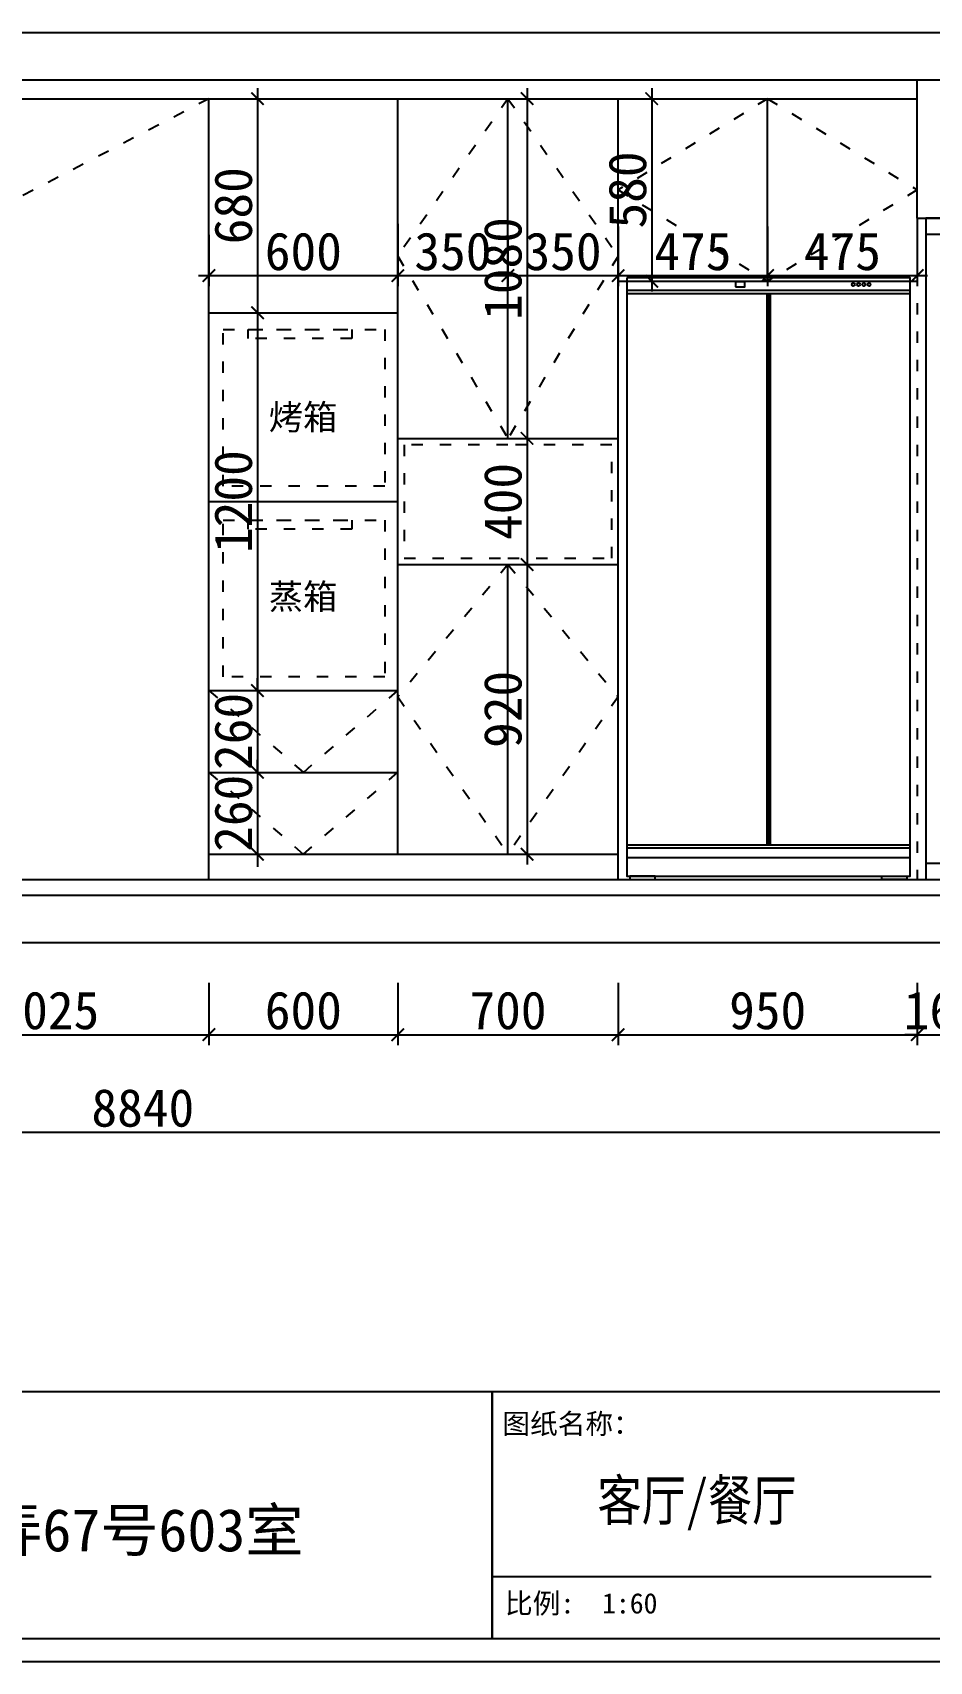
# Model space of a CAD drawing. Header units: millimetres. Extents: x -58733 to 427521, y -235734 to 553534.
# Drawn here: x 394572 to 397421, y -205479 to -200304 of the extents above; entities that cross this region are included whole.
import ezdxf

# ---------------------------------------------------------------- set-up
doc = ezdxf.new("R2010")
doc.units = ezdxf.units.MM
doc.linetypes.add('ACAD_ISO03W100', pattern=[30, 12, -18])
doc.layers.add('图框', color=251, linetype='Continuous')
doc.layers.add('目录文字', color=8, linetype='Continuous')
doc.layers.add('墙体', color=7, linetype='Continuous', lineweight=30)
doc.styles.add('-仿宋_GB2312', font='simsun.ttc', dxfattribs={"width": 0.8})
doc.styles.add('宋体', font='simsun.ttc', dxfattribs={"height": 120})
doc.styles.add('宋字', font='')
doc.styles.add('黑体', font='simhei.ttf')
doc.styles.get('宋字').set_extended_font_data('SimSun')
doc.dimstyles.new('1', dxfattribs={"dimscale": 33, "dimtxt": 3, "dimasz": 1.2, "dimexe": 1, "dimexo": 1, "dimgap": 0.5, "dimtad": 1, "dimdec": 0, "dimrnd": 5, "dimdsep": 46, "dimtxsty": '宋体', "dimblk": 'ARCHTICK', "dimcen": 0.5, "dimdle": 1, "dimclrd": 251, "dimclre": 252, "dimclrt": 2, "dimadec": 0, "dimazin": 0, "dimtfac": 1, "dimtdec": 0, "dimtix": 1, "dimtmove": 2, "dimatfit": 3, "dimldrblk": 'DOT', "dimfxl": 5, "dimfxlon": 1, "dimlwd": -1, "dimlwe": -1, "dimarcsym": 0})

# ---------------------------------------------------------------- blocks, each defined once
blk = doc.blocks.new('图框1比60')
at = {"color": 8}
blk.add_line((176692.2, 45797.4), (176692.2, 44296.7), dxfattribs=at)
at = {"layer": '图框', "color": 8}
for p, q in [((161809.2, 45797.4), (185898.1, 45797.4)), ((161809.2, 45797.4), (185898.1, 45797.4)), ((176692.2, 45797.4), (176692.2, 44296.7)), ((179360, 44671.9), (176692.2, 44671.9)), ((161809.2, 44296.7), (185898.1, 44296.7))]:
    blk.add_line(p, q, dxfattribs=at)
at = {"layer": '图框', "color": 121}
blk.add_line((161669.6, 44157.2), (186037.7, 44157.2), dxfattribs=at)
at = {"layer": '目录文字', "color": 8, "width": 0.999898}
for s, height, style, p in [('图纸名称：', 123.34, '黑体', (176753.5, 45539.7)), ('台儿庄路363弄67号603室', 258.725, '宋体', (171665.9, 44826)), ('比例:  1:60', 123.79, '宋体', (176768.9, 44448.4))]:
    blk.add_text(s, height=height, dxfattribs=dict(at, style=style)).set_placement(p)
blk = doc.blocks.new('G$C48143BF4')
at = {"color": 1}
for p, q in [((0, 2050), (0, 0)), ((50, 50), (50, 2050)), ((60, 2050.6), (60, 0.6)), ((110, 50.6), (110, 2050.6))]:
    blk.add_line(p, q, dxfattribs=at)
for points in [[(0, 2050), (50, 2050), (50, 2100), (0, 2100)], [(60, 2050.6), (110, 2050.6), (110, 2100.6), (60, 2100.6)], [(0, 0), (50, 0), (50, 50), (0, 50)], [(60, 0.6), (110, 0.6), (110, 50.6), (60, 50.6)]]:
    blk.add_lwpolyline(points, close=True, dxfattribs=at)
blk = doc.blocks.new('_ArchTick')
at = {"color": 0, "linetype": 'ByBlock', "const_width": 0.15}
blk.add_lwpolyline([(-0.5, -0.5), (0.5, 0.5)], dxfattribs=at)
blk = doc.blocks.new('*D1267')
at = {"color": 252}
for p, q in [((394108.7, -203322.8), (394108.7, -203520.8)), ((395132.1, -203322.8), (395132.1, -203520.8))]:
    blk.add_line(p, q, dxfattribs=at)
at = {"color": 251}
blk.add_line((394075.7, -203487.8), (395165.1, -203487.8), dxfattribs=at)
at = {"layer": 'Defpoints', "color": 0}
for p in [(394108.7, -202694.5), (395132.1, -202994.5), (395132.1, -203487.8)]:
    blk.add_point(p, dxfattribs=at)
at = {"color": 251, "linetype": 'ByBlock', "xscale": 39.6, "yscale": 39.6, "zscale": 39.6, "rotation": 180}
blk.add_blockref('_ArchTick', (394108.7, -203487.8), dxfattribs=at)
at = {"color": 251, "linetype": 'ByBlock', "xscale": 39.6, "yscale": 39.6, "zscale": 39.6}
blk.add_blockref('_ArchTick', (395132.1, -203487.8), dxfattribs=at)
at = {"color": 2, "insert": (394620.4, -203411.3), "char_height": 120, "attachment_point": 5, "style": '宋体'}
blk.add_mtext('1025', dxfattribs=at)
blk = doc.blocks.new('_Dot')
at = {"color": 0, "linetype": 'ByBlock', "lineweight": -2}
blk.add_line((-0.5, 0), (-1, 0), dxfattribs=at)
at = {"color": 0, "linetype": 'ByBlock', "const_width": 0.5}
blk.add_lwpolyline([(-0.25, 0, 1), (0.25, 0, 1)], format="xyb", close=True, dxfattribs=at)
blk = doc.blocks.new('*D1268')
at = {"color": 252}
for p, q in [((395132.1, -203322.8), (395132.1, -203520.8)), ((395732.1, -203322.8), (395732.1, -203520.8))]:
    blk.add_line(p, q, dxfattribs=at)
at = {"color": 251}
blk.add_line((395099.1, -203487.8), (395765.1, -203487.8), dxfattribs=at)
at = {"layer": 'Defpoints', "color": 0}
for p in [(395732.1, -202914.5), (395132.1, -202994.5), (395732.1, -203487.8)]:
    blk.add_point(p, dxfattribs=at)
at = {"color": 251, "linetype": 'ByBlock', "xscale": 39.6, "yscale": 39.6, "zscale": 39.6, "rotation": 180}
blk.add_blockref('_ArchTick', (395132.1, -203487.8), dxfattribs=at)
at = {"color": 251, "linetype": 'ByBlock', "xscale": 39.6, "yscale": 39.6, "zscale": 39.6}
blk.add_blockref('_ArchTick', (395732.1, -203487.8), dxfattribs=at)
at = {"color": 2, "insert": (395432.1, -203411.3), "char_height": 120, "attachment_point": 5, "style": '宋体'}
blk.add_mtext('600', dxfattribs=at)
blk = doc.blocks.new('*D1269')
at = {"color": 252}
for p, q in [((395732.1, -203322.8), (395732.1, -203520.8)), ((396432.1, -203322.8), (396432.1, -203520.8))]:
    blk.add_line(p, q, dxfattribs=at)
at = {"color": 251}
blk.add_line((395699.1, -203487.8), (396465.1, -203487.8), dxfattribs=at)
at = {"layer": 'Defpoints', "color": 0}
for p in [(395732.1, -202914.5), (396432.1, -202914.5), (396432.1, -203487.8)]:
    blk.add_point(p, dxfattribs=at)
at = {"color": 251, "linetype": 'ByBlock', "xscale": 39.6, "yscale": 39.6, "zscale": 39.6, "rotation": 180}
blk.add_blockref('_ArchTick', (395732.1, -203487.8), dxfattribs=at)
at = {"color": 251, "linetype": 'ByBlock', "xscale": 39.6, "yscale": 39.6, "zscale": 39.6}
blk.add_blockref('_ArchTick', (396432.1, -203487.8), dxfattribs=at)
at = {"color": 2, "insert": (396082.1, -203411.3), "char_height": 120, "attachment_point": 5, "style": '宋体'}
blk.add_mtext('700', dxfattribs=at)
blk = doc.blocks.new('*D1270')
at = {"color": 252}
for p, q in [((396432.1, -203322.8), (396432.1, -203520.8)), ((397382.1, -203322.8), (397382.1, -203520.8))]:
    blk.add_line(p, q, dxfattribs=at)
at = {"color": 251}
blk.add_line((396399.1, -203487.8), (397415.1, -203487.8), dxfattribs=at)
at = {"layer": 'Defpoints', "color": 0}
for p in [(396432.1, -202914.5), (397382.1, -202914.5), (397382.1, -203487.8)]:
    blk.add_point(p, dxfattribs=at)
at = {"color": 251, "linetype": 'ByBlock', "xscale": 39.6, "yscale": 39.6, "zscale": 39.6, "rotation": 180}
blk.add_blockref('_ArchTick', (396432.1, -203487.8), dxfattribs=at)
at = {"color": 251, "linetype": 'ByBlock', "xscale": 39.6, "yscale": 39.6, "zscale": 39.6}
blk.add_blockref('_ArchTick', (397382.1, -203487.8), dxfattribs=at)
at = {"color": 2, "insert": (396907.1, -203411.3), "char_height": 120, "attachment_point": 5, "style": '宋体'}
blk.add_mtext('950', dxfattribs=at)
blk = doc.blocks.new('*D1271')
at = {"color": 252}
for p, q in [((397382.1, -203322.8), (397382.1, -203520.8)), ((397542.1, -203322.8), (397542.1, -203520.8))]:
    blk.add_line(p, q, dxfattribs=at)
at = {"color": 251}
for p, q in [((397382.1, -203487.8), (397342.5, -203487.8)), ((397349.1, -203487.8), (397575.1, -203487.8)), ((397542.1, -203487.8), (397581.7, -203487.8))]:
    blk.add_line(p, q, dxfattribs=at)
at = {"layer": 'Defpoints', "color": 0}
for p in [(397382.1, -202914.5), (397542.1, -202914.5), (397542.1, -203487.8)]:
    blk.add_point(p, dxfattribs=at)
at = {"color": 251, "linetype": 'ByBlock', "xscale": 39.6, "yscale": 39.6, "zscale": 39.6}
blk.add_blockref('_ArchTick', (397382.1, -203487.8), dxfattribs=at)
at = {"color": 251, "linetype": 'ByBlock', "xscale": 39.6, "yscale": 39.6, "zscale": 39.6, "rotation": 180}
blk.add_blockref('_ArchTick', (397542.1, -203487.8), dxfattribs=at)
at = {"color": 2, "insert": (397462.1, -203411.3), "char_height": 120, "attachment_point": 5, "style": '宋体'}
blk.add_mtext('160', dxfattribs=at)
blk = doc.blocks.new('*D1276')
at = {"color": 252}
for p, q in [((390502.1, -203632.5), (390502.1, -203830.5)), ((399342.1, -203632.5), (399342.1, -203830.5))]:
    blk.add_line(p, q, dxfattribs=at)
at = {"color": 251}
blk.add_line((390469.1, -203797.5), (399375.1, -203797.5), dxfattribs=at)
at = {"layer": 'Defpoints', "color": 0}
for p in [(399342.1, -202843.3), (390502.1, -202967.4), (399342.1, -203797.5)]:
    blk.add_point(p, dxfattribs=at)
at = {"color": 251, "linetype": 'ByBlock', "xscale": 39.6, "yscale": 39.6, "zscale": 39.6, "rotation": 180}
blk.add_blockref('_ArchTick', (390502.1, -203797.5), dxfattribs=at)
at = {"color": 251, "linetype": 'ByBlock', "xscale": 39.6, "yscale": 39.6, "zscale": 39.6}
blk.add_blockref('_ArchTick', (399342.1, -203797.5), dxfattribs=at)
at = {"color": 2, "insert": (394922.1, -203721), "char_height": 120, "attachment_point": 5, "style": '宋体'}
blk.add_mtext('8840', dxfattribs=at)
blk = doc.blocks.new('*D1281')
at = {"color": 252}
for p, q in [((395732.1, -200911.6), (395732.1, -201109.6)), ((395132.1, -200946.5), (395132.1, -201109.6))]:
    blk.add_line(p, q, dxfattribs=at)
at = {"color": 251}
blk.add_line((395099.1, -201076.6), (395765.1, -201076.6), dxfattribs=at)
at = {"layer": 'Defpoints', "color": 0}
for p in [(395132.1, -200913.5), (395732.1, -200869), (395732.1, -201076.6)]:
    blk.add_point(p, dxfattribs=at)
at = {"color": 251, "linetype": 'ByBlock', "xscale": 39.6, "yscale": 39.6, "zscale": 39.6, "rotation": 180}
blk.add_blockref('_ArchTick', (395132.1, -201076.6), dxfattribs=at)
at = {"color": 251, "linetype": 'ByBlock', "xscale": 39.6, "yscale": 39.6, "zscale": 39.6}
blk.add_blockref('_ArchTick', (395732.1, -201076.6), dxfattribs=at)
at = {"color": 2, "insert": (395432.1, -201000.1), "char_height": 120, "attachment_point": 5, "style": '宋体'}
blk.add_mtext('600', dxfattribs=at)
blk = doc.blocks.new('*D1282')
at = {"color": 252}
for p, q in [((395732.1, -200911.6), (395732.1, -201109.6)), ((396082.1, -200950.5), (396082.1, -201109.6))]:
    blk.add_line(p, q, dxfattribs=at)
at = {"color": 251}
blk.add_line((395699.1, -201076.6), (396115.1, -201076.6), dxfattribs=at)
at = {"layer": 'Defpoints', "color": 0}
for p in [(395732.1, -200869), (396082.1, -200917.5), (396082.1, -201076.6)]:
    blk.add_point(p, dxfattribs=at)
at = {"color": 251, "linetype": 'ByBlock', "xscale": 39.6, "yscale": 39.6, "zscale": 39.6, "rotation": 180}
blk.add_blockref('_ArchTick', (395732.1, -201076.6), dxfattribs=at)
at = {"color": 251, "linetype": 'ByBlock', "xscale": 39.6, "yscale": 39.6, "zscale": 39.6}
blk.add_blockref('_ArchTick', (396082.1, -201076.6), dxfattribs=at)
at = {"color": 2, "insert": (395907.1, -201000.1), "char_height": 120, "attachment_point": 5, "style": '宋体'}
blk.add_mtext('350', dxfattribs=at)
blk = doc.blocks.new('*D1283')
at = {"color": 252}
for p, q in [((396082.1, -200950.5), (396082.1, -201109.6)), ((396432.1, -200920.6), (396432.1, -201109.6))]:
    blk.add_line(p, q, dxfattribs=at)
at = {"color": 251}
blk.add_line((396049.1, -201076.6), (396465.1, -201076.6), dxfattribs=at)
at = {"layer": 'Defpoints', "color": 0}
for p in [(396432.1, -200887.6), (396082.1, -200917.5), (396432.1, -201076.6)]:
    blk.add_point(p, dxfattribs=at)
at = {"color": 251, "linetype": 'ByBlock', "xscale": 39.6, "yscale": 39.6, "zscale": 39.6, "rotation": 180}
blk.add_blockref('_ArchTick', (396082.1, -201076.6), dxfattribs=at)
at = {"color": 251, "linetype": 'ByBlock', "xscale": 39.6, "yscale": 39.6, "zscale": 39.6}
blk.add_blockref('_ArchTick', (396432.1, -201076.6), dxfattribs=at)
at = {"color": 2, "insert": (396257.1, -201000.1), "char_height": 120, "attachment_point": 5, "style": '宋体'}
blk.add_mtext('350', dxfattribs=at)
blk = doc.blocks.new('*D1284')
at = {"color": 252}
for p, q in [((396432.1, -200920.6), (396432.1, -201109.6)), ((396907.1, -200920.6), (396907.1, -201109.6))]:
    blk.add_line(p, q, dxfattribs=at)
at = {"color": 251}
blk.add_line((396399.1, -201076.6), (396940.1, -201076.6), dxfattribs=at)
at = {"layer": 'Defpoints', "color": 0}
for p in [(396432.1, -200887.6), (396907.1, -200887.6), (396907.1, -201076.6)]:
    blk.add_point(p, dxfattribs=at)
at = {"color": 251, "linetype": 'ByBlock', "xscale": 39.6, "yscale": 39.6, "zscale": 39.6, "rotation": 180}
blk.add_blockref('_ArchTick', (396432.1, -201076.6), dxfattribs=at)
at = {"color": 251, "linetype": 'ByBlock', "xscale": 39.6, "yscale": 39.6, "zscale": 39.6}
blk.add_blockref('_ArchTick', (396907.1, -201076.6), dxfattribs=at)
at = {"color": 2, "insert": (396669.6, -201000.1), "char_height": 120, "attachment_point": 5, "style": '宋体'}
blk.add_mtext('475', dxfattribs=at)
blk = doc.blocks.new('*D1285')
at = {"color": 252}
for p, q in [((396907.1, -200920.6), (396907.1, -201109.6)), ((397382.1, -200927.5), (397382.1, -201109.6))]:
    blk.add_line(p, q, dxfattribs=at)
at = {"color": 251}
blk.add_line((396874.1, -201076.6), (397415.1, -201076.6), dxfattribs=at)
at = {"layer": 'Defpoints', "color": 0}
for p in [(396907.1, -200887.6), (397382.1, -200894.5), (397382.1, -201076.6)]:
    blk.add_point(p, dxfattribs=at)
at = {"color": 251, "linetype": 'ByBlock', "xscale": 39.6, "yscale": 39.6, "zscale": 39.6, "rotation": 180}
blk.add_blockref('_ArchTick', (396907.1, -201076.6), dxfattribs=at)
at = {"color": 251, "linetype": 'ByBlock', "xscale": 39.6, "yscale": 39.6, "zscale": 39.6}
blk.add_blockref('_ArchTick', (397382.1, -201076.6), dxfattribs=at)
at = {"color": 2, "insert": (397144.6, -201000.1), "char_height": 120, "attachment_point": 5, "style": '宋体'}
blk.add_mtext('475', dxfattribs=at)
blk = doc.blocks.new('*D1286')
at = {"color": 251}
blk.add_line((396142.7, -200481.5), (396142.7, -201626.6), dxfattribs=at)
at = {"color": 252}
for p, q in [((396015.1, -200514.5), (396175.7, -200514.5)), ((396015.1, -201593.6), (396175.7, -201593.6))]:
    blk.add_line(p, q, dxfattribs=at)
at = {"layer": 'Defpoints', "color": 0}
for p in [(395982.1, -200514.5), (395982.1, -201593.6), (396142.7, -201593.6)]:
    blk.add_point(p, dxfattribs=at)
at = {"color": 251, "linetype": 'ByBlock', "xscale": 39.6, "yscale": 39.6, "zscale": 39.6}
for p, rotation in [((396142.7, -200514.5), 90), ((396142.7, -201593.6), 270)]:
    blk.add_blockref('_ArchTick', p, dxfattribs=dict(at, rotation=rotation))
at = {"color": 2, "insert": (396066.2, -201054), "char_height": 120, "attachment_point": 5, "rotation": 90, "style": '宋体'}
blk.add_mtext('1080', dxfattribs=at)
blk = doc.blocks.new('*D1287')
at = {"color": 251}
blk.add_line((396142.7, -201560.6), (396142.7, -202027.5), dxfattribs=at)
at = {"color": 252}
for p, q in [((396015.1, -201593.6), (396175.7, -201593.6)), ((396067.3, -201994.5), (396175.7, -201994.5))]:
    blk.add_line(p, q, dxfattribs=at)
at = {"layer": 'Defpoints', "color": 0}
for p in [(395982.1, -201593.6), (396034.3, -201994.5), (396142.7, -201994.5)]:
    blk.add_point(p, dxfattribs=at)
at = {"color": 251, "linetype": 'ByBlock', "xscale": 39.6, "yscale": 39.6, "zscale": 39.6}
for p, rotation in [((396142.7, -201593.6), 90), ((396142.7, -201994.5), 270)]:
    blk.add_blockref('_ArchTick', p, dxfattribs=dict(at, rotation=rotation))
at = {"color": 2, "insert": (396066.2, -201794), "char_height": 120, "attachment_point": 5, "rotation": 90, "style": '宋体'}
blk.add_mtext('400', dxfattribs=at)
blk = doc.blocks.new('*D1288')
at = {"color": 252}
for p, q in [((396067.3, -201994.5), (396175.7, -201994.5)), ((396067.3, -202914.5), (396175.7, -202914.5))]:
    blk.add_line(p, q, dxfattribs=at)
at = {"color": 251}
blk.add_line((396142.7, -201961.5), (396142.7, -202947.5), dxfattribs=at)
at = {"layer": 'Defpoints', "color": 0}
for p in [(396034.3, -201994.5), (396034.3, -202914.5), (396142.7, -202914.5)]:
    blk.add_point(p, dxfattribs=at)
at = {"color": 251, "linetype": 'ByBlock', "xscale": 39.6, "yscale": 39.6, "zscale": 39.6}
for p, rotation in [((396142.7, -201994.5), 90), ((396142.7, -202914.5), 270)]:
    blk.add_blockref('_ArchTick', p, dxfattribs=dict(at, rotation=rotation))
at = {"color": 2, "insert": (396066.2, -202454.5), "char_height": 120, "attachment_point": 5, "rotation": 90, "style": '宋体'}
blk.add_mtext('920', dxfattribs=at)
blk = doc.blocks.new('*D1289')
at = {"color": 251}
blk.add_line((395286.3, -200481.5), (395286.3, -201227.5), dxfattribs=at)
at = {"color": 252}
for p, q in [((395165.1, -200514.5), (395319.3, -200514.5)), ((395165.1, -201194.5), (395319.3, -201194.5))]:
    blk.add_line(p, q, dxfattribs=at)
at = {"layer": 'Defpoints', "color": 0}
for p in [(395132.1, -200514.5), (395132.1, -201194.5), (395286.3, -201194.5)]:
    blk.add_point(p, dxfattribs=at)
at = {"color": 251, "linetype": 'ByBlock', "xscale": 39.6, "yscale": 39.6, "zscale": 39.6}
for p, rotation in [((395286.3, -200514.5), 90), ((395286.3, -201194.5), 270)]:
    blk.add_blockref('_ArchTick', p, dxfattribs=dict(at, rotation=rotation))
at = {"color": 2, "insert": (395209.8, -200854.5), "char_height": 120, "attachment_point": 5, "rotation": 90, "style": '宋体'}
blk.add_mtext('680', dxfattribs=at)
blk = doc.blocks.new('*D1290')
at = {"color": 251}
blk.add_line((395286.3, -201161.5), (395286.3, -202427.5), dxfattribs=at)
at = {"color": 252}
for p, q in [((395165.1, -201194.5), (395319.3, -201194.5)), ((395165.1, -202394.5), (395319.3, -202394.5))]:
    blk.add_line(p, q, dxfattribs=at)
at = {"layer": 'Defpoints', "color": 0}
for p in [(395132.1, -201194.5), (395132.1, -202394.5), (395286.3, -202394.5)]:
    blk.add_point(p, dxfattribs=at)
at = {"color": 251, "linetype": 'ByBlock', "xscale": 39.6, "yscale": 39.6, "zscale": 39.6}
for p, rotation in [((395286.3, -201194.5), 90), ((395286.3, -202394.5), 270)]:
    blk.add_blockref('_ArchTick', p, dxfattribs=dict(at, rotation=rotation))
at = {"color": 2, "insert": (395209.8, -201794.5), "char_height": 120, "attachment_point": 5, "rotation": 90, "style": '宋体'}
blk.add_mtext('1200', dxfattribs=at)
blk = doc.blocks.new('*D1291')
at = {"color": 251}
for p, q in [((395286.3, -202394.5), (395286.3, -202354.9)), ((395286.3, -202361.5), (395286.3, -202687.5)), ((395286.3, -202654.5), (395286.3, -202694.1))]:
    blk.add_line(p, q, dxfattribs=at)
at = {"color": 252}
for p, q in [((395165.1, -202394.5), (395319.3, -202394.5)), ((395165.1, -202654.5), (395319.3, -202654.5))]:
    blk.add_line(p, q, dxfattribs=at)
at = {"layer": 'Defpoints', "color": 0}
for p in [(395132.1, -202394.5), (395132.1, -202654.5), (395286.3, -202654.5)]:
    blk.add_point(p, dxfattribs=at)
at = {"color": 251, "linetype": 'ByBlock', "xscale": 39.6, "yscale": 39.6, "zscale": 39.6}
for p, rotation in [((395286.3, -202394.5), 270), ((395286.3, -202654.5), 90)]:
    blk.add_blockref('_ArchTick', p, dxfattribs=dict(at, rotation=rotation))
at = {"color": 2, "insert": (395209.8, -202524.5), "char_height": 120, "attachment_point": 5, "rotation": 90, "style": '宋体'}
blk.add_mtext('260', dxfattribs=at)
blk = doc.blocks.new('*D1292')
at = {"color": 251}
for p, q in [((395286.3, -202654.5), (395286.3, -202614.9)), ((395286.3, -202621.5), (395286.3, -202947.5)), ((395286.3, -202914.5), (395286.3, -202954.1))]:
    blk.add_line(p, q, dxfattribs=at)
at = {"color": 252}
for p, q in [((395165.1, -202654.5), (395319.3, -202654.5)), ((395165.1, -202914.5), (395319.3, -202914.5))]:
    blk.add_line(p, q, dxfattribs=at)
at = {"layer": 'Defpoints', "color": 0}
for p in [(395132.1, -202654.5), (395132.1, -202914.5), (395286.3, -202914.5)]:
    blk.add_point(p, dxfattribs=at)
at = {"color": 251, "linetype": 'ByBlock', "xscale": 39.6, "yscale": 39.6, "zscale": 39.6}
for p, rotation in [((395286.3, -202654.5), 270), ((395286.3, -202914.5), 90)]:
    blk.add_blockref('_ArchTick', p, dxfattribs=dict(at, rotation=rotation))
at = {"color": 2, "insert": (395209.8, -202784.5), "char_height": 120, "attachment_point": 5, "rotation": 90, "style": '宋体'}
blk.add_mtext('260', dxfattribs=at)
blk = doc.blocks.new('*D1293')
at = {"color": 251}
blk.add_line((396538.7, -200481.5), (396538.7, -201127.5), dxfattribs=at)
at = {"color": 252}
for p, q in [((396538.7, -200514.5), (396571.7, -200514.5)), ((396537.1, -201094.5), (396571.7, -201094.5))]:
    blk.add_line(p, q, dxfattribs=at)
at = {"layer": 'Defpoints', "color": 0}
for p in [(396514.5, -200514.5), (396504.1, -201094.5), (396538.7, -201094.5)]:
    blk.add_point(p, dxfattribs=at)
at = {"color": 251, "linetype": 'ByBlock', "xscale": 39.6, "yscale": 39.6, "zscale": 39.6}
for p, rotation in [((396538.7, -200514.5), 90), ((396538.7, -201094.5), 270)]:
    blk.add_blockref('_ArchTick', p, dxfattribs=dict(at, rotation=rotation))
at = {"color": 2, "insert": (396462.2, -200804.5), "char_height": 120, "attachment_point": 5, "rotation": 90, "style": '宋体'}
blk.add_mtext('580', dxfattribs=at)
blk = doc.blocks.new('G$C8D1543E2')
at = {"color": 1}
for p, q in [((900, 1870.5), (0, 1870.5)), ((900, 1860.5), (0, 1860.5)), ((445, 1860.5), (445, 855.7)), ((450, 1860.5), (450, 855.7)), ((455, 1860.5), (455, 855.7)), ((445, 855.7), (445, 110)), ((450, 855.7), (450, 110)), ((455, 855.7), (455, 110)), ((0, 110), (900, 110)), ((0, 100), (900, 100)), ((0, 70), (900, 70))]:
    blk.add_line(p, q, dxfattribs=at)
for points in [[(0, 1910.5), (0, 10), (900, 10), (900, 1910.5)], [(10, 0), (90, 0), (90, 10), (10, 10)], [(890, 0), (810, 0), (810, 10), (890, 10)]]:
    blk.add_lwpolyline(points, close=True, dxfattribs=at)
at = {"color": 8}
blk.add_lwpolyline([(345.2, 1882.7), (375.2, 1882.7), (375.2, 1897.7), (345.2, 1897.7)], close=True, dxfattribs=at)
for centre in [(719.5, 1889.6), (736.4, 1889.6), (752.8, 1889.6), (769.7, 1889.6)]:
    blk.add_circle(centre, 5, dxfattribs=at)

msp = doc.modelspace()

# ---------------------------------------------------------------- linework, layer by layer
for p, q in [((390052.1, -200304.5), (399622.1, -200304.5)), ((390052.1, -200454.5), (399622.1, -200454.5)), ((397382.1, -200894.5), (397382.1, -200454.5)), ((395132.1, -202994.5), (395132.1, -200514.5)), ((397382.1, -200894.5), (397542.1, -200894.5)), ((390502.1, -202994.5), (399342.1, -202994.5)), ((390052.1, -203044.5), (399622.1, -203044.5)), ((390052.1, -203194.5), (399622.1, -203194.5))]:
    msp.add_line(p, q)
at = {"color": 1}
for p, q in [((393102.1, -200514.5), (397382.1, -200514.5)), ((395732.1, -202914.5), (395732.1, -200514.5)), ((396082.1, -201593.6), (396082.1, -200514.5)), ((396432.1, -202994.5), (396432.1, -200514.5)), ((396907.1, -201094.5), (396907.1, -200514.5)), ((396432.1, -201094.5), (397382.1, -201094.5)), ((395132.1, -201194.5), (395732.1, -201194.5)), ((395732.1, -201593.6), (396432.1, -201593.6)), ((395132.1, -201794.5), (395732.1, -201794.5)), ((395732.1, -201994.5), (396432.1, -201994.5)), ((396082.1, -202914.5), (396082.1, -201994.5)), ((395132.1, -202394.5), (395732.1, -202394.5)), ((395132.1, -202654.5), (395732.1, -202654.5)), ((395132.1, -202914.5), (396432.1, -202914.5))]:
    msp.add_line(p, q, dxfattribs=at)
at = {"color": 251, "linetype": 'ACAD_ISO03W100', "ltscale": 3}
msp.add_line((397382.1, -200894.5), (397382.1, -202994.5), dxfattribs=at)
for points in [[(395132.1, -200514.5), (394414.5, -200888.1), (394242.1, -202994.5)], [(396082.1, -200514.5), (395732.1, -201014.5), (396082.1, -201593.6)], [(396082.1, -200514.5), (396432.1, -201014.5), (396082.1, -201593.6)], [(396907.1, -200514.5), (396432.1, -200804.5), (396907.1, -201094.5)], [(396907.1, -200514.5), (397382.1, -200804.5), (396907.1, -201094.5)], [(396082.1, -201994.5), (395732.1, -202414.5), (396082.1, -202913.6)], [(396082.1, -201994.5), (396432.1, -202414.5), (396082.1, -202913.6)], [(395132.1, -202394.5), (395432.1, -202654.5), (395732.1, -202394.5)], [(395132.1, -202654.5), (395432.1, -202914.5), (395732.1, -202654.5)]]:
    msp.add_lwpolyline(points, dxfattribs=at)
for points in [[(395177, -201248.1), (395691.1, -201248.1), (395691.1, -201745.6), (395177, -201745.6)], [(395256.9, -201248.1), (395586.3, -201248.1), (395586.3, -201276.4), (395256.9, -201276.4)], [(396412.1, -201613.6), (396082.1, -201613.6), (395752.1, -201613.6), (395752.1, -201794.5), (395752.1, -201974.5), (396082.1, -201974.5), (396412.1, -201974.5)], [(395177, -201853.8), (395691.1, -201853.8), (395691.1, -202351.3), (395177, -202351.3)], [(395256.9, -201853.8), (395586.3, -201853.8), (395586.3, -201882.1), (395256.9, -201882.1)]]:
    msp.add_lwpolyline(points, close=True, dxfattribs=at)

# ---------------------------------------------------------------- block references
at = {"color": 140}
for name, p in [('G$C48143BF4', (397409.3, -202994.5)), ('G$C8D1543E2', (396459.7, -202994.5))]:
    msp.add_blockref(name, p, dxfattribs=at)
at = {"layer": '墙体', "color": 0, "xscale": 0.5227190518189174, "yscale": 0.5227190518189174, "zscale": 0.5227190518189174}
msp.add_blockref('图框1比60', (303672, -228560.5), dxfattribs=at)

# ---------------------------------------------------------------- texts
at = {"color": 2, "linetype": 'ByBlock', "char_height": 80, "attachment_point": 1, "style": '宋字'}
for s, insert in [('烤箱', (395322, -201486)), ('蒸箱', (395322, -202056))]:
    msp.add_mtext(s, dxfattribs=dict(at, insert=insert))
at = {"layer": '目录文字', "insert": (396366.1, -204902.3), "char_height": 128.83, "width": 1676.603, "attachment_point": 1, "style": '-仿宋_GB2312'}
msp.add_mtext('客厅/餐厅', dxfattribs=at)

# ---------------------------------------------------------------- dimensions: what is measured, and where the dimension line sits
at = {"color": 140}
for base, p1, p2, picture, middle in [((395286.3, -201194.5), (395132.1, -200514.5), (395132.1, -201194.5), '*D1289', (395209.8, -200854.5)), ((396142.7, -201593.6), (395982.1, -200514.5), (395982.1, -201593.6), '*D1286', (396066.2, -201054)), ((396538.7, -201094.5), (396514.5, -200514.5), (396504.1, -201094.5), '*D1293', (396462.2, -200804.5)), ((395286.3, -202394.5), (395132.1, -201194.5), (395132.1, -202394.5), '*D1290', (395209.8, -201794.5)), ((396142.7, -201994.5), (395982.1, -201593.6), (396034.3, -201994.5), '*D1287', (396066.2, -201794)), ((396142.7, -202914.5), (396034.3, -201994.5), (396034.3, -202914.5), '*D1288', (396066.2, -202454.5)), ((395286.3, -202654.5), (395132.1, -202394.5), (395132.1, -202654.5), '*D1291', (395209.8, -202524.5)), ((395286.3, -202914.5), (395132.1, -202654.5), (395132.1, -202914.5), '*D1292', (395209.8, -202784.5))]:
    dim = msp.add_linear_dim(base=base, p1=p1, p2=p2, angle=90, dimstyle='1', dxfattribs=at)
    dim.commit()
    dim.dimension.update_dxf_attribs({"geometry": picture, "text_midpoint": middle})
for base, p1, p2, picture, middle in [((395732.1, -201076.6), (395132.1, -200913.5), (395732.1, -200869), '*D1281', (395432.1, -201000.1)), ((396082.1, -201076.6), (395732.1, -200869), (396082.1, -200917.5), '*D1282', (395907.1, -201000.1)), ((396432.1, -201076.6), (396082.1, -200917.5), (396432.1, -200887.6), '*D1283', (396257.1, -201000.1)), ((396907.1, -201076.6), (396432.1, -200887.6), (396907.1, -200887.6), '*D1284', (396669.6, -201000.1)), ((397382.1, -201076.6), (396907.1, -200887.6), (397382.1, -200894.5), '*D1285', (397144.6, -201000.1)), ((395132.1, -203487.8), (394108.7, -202694.5), (395132.1, -202994.5), '*D1267', (394620.4, -203411.3)), ((399342.1, -203797.5), (390502.1, -202967.4), (399342.1, -202843.3), '*D1276', (394922.1, -203721)), ((395732.1, -203487.8), (395132.1, -202994.5), (395732.1, -202914.5), '*D1268', (395432.1, -203411.3)), ((396432.1, -203487.8), (395732.1, -202914.5), (396432.1, -202914.5), '*D1269', (396082.1, -203411.3)), ((397382.1, -203487.8), (396432.1, -202914.5), (397382.1, -202914.5), '*D1270', (396907.1, -203411.3)), ((397542.1, -203487.8), (397382.1, -202914.5), (397542.1, -202914.5), '*D1271', (397462.1, -203411.3))]:
    dim = msp.add_linear_dim(base=base, p1=p1, p2=p2, dimstyle='1', dxfattribs=at)
    dim.commit()
    dim.dimension.update_dxf_attribs({"geometry": picture, "text_midpoint": middle})

doc.saveas('drawing.dxf')
